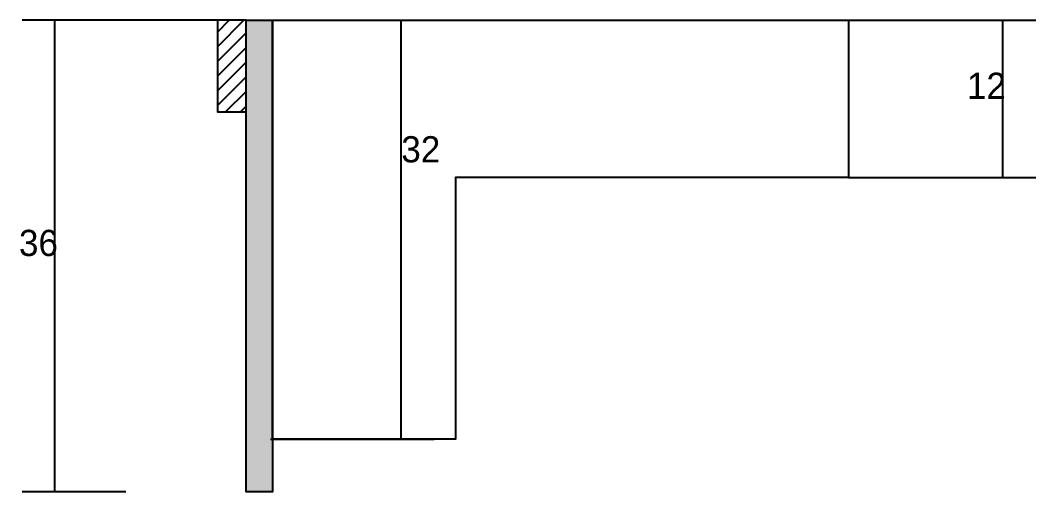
# Model space of a CAD drawing. Header units: metres. Extents: x 51528 to 133537, y 28019 to 29041.
# Drawn here: x 131699.6 to 131854.7, y 28070 to 28142 of the extents above; entities that cross this region are included whole.
import ezdxf

# ---------------------------------------------------------------- set-up
doc = ezdxf.new("R2010")
doc.units = ezdxf.units.M
for name, color, linetype in [('CONCRETO', 251, 'Continuous'), ('COTA', 241, 'Continuous'), ('Hachura', 253, 'Continuous'), ('Madeira', 126, 'Continuous'), ('Painéis', 200, 'Continuous')]:
    doc.layers.add(name, color=color, linetype=linetype)

msp = doc.modelspace()

# ---------------------------------------------------------------- hatches: boundary and pattern name
at = {"layer": 'Hachura'}
h = msp.add_hatch(dxfattribs=at)
h.set_pattern_fill('ANSI31', scale=0.5)
h.paths.add_polyline_path([(131734.1, 28142), (131729.7, 28142), (131729.7, 28142), (131729.7, 28128), (131729.7, 28128), (131734.1, 28128), (131734.1, 28128), (131734.1, 28142)])
h = msp.add_hatch(color=8, dxfattribs=at)
h.dxf.hatch_style = 1
h.paths.add_polyline_path([(131734.1, 28142), (131738.1, 28142), (131738.1, 28142), (131738.1, 28070), (131738.1, 28070), (131734.1, 28070), (131734.1, 28070), (131734.1, 28142)])

# ---------------------------------------------------------------- linework, layer by layer
at = {"layer": 'CONCRETO'}
for points in [[(131738.1, 28122), (131738.1, 28142), (131765.8, 28142)], [(131765.8, 28142), (131826.1, 28142), (131826.1, 28118), (131766.1, 28118), (131766.1, 28078), (131738.1, 28078), (131738.1, 28122), (131738.1, 28122)]]:
    msp.add_lwpolyline(points, dxfattribs=at)
at = {"layer": 'COTA'}
for p, q in [((131729.7, 28142), (131699.9, 28142)), ((131704.9, 28070), (131704.9, 28142)), ((131737.8, 28142), (131762.8, 28142)), ((131757.8, 28078), (131757.8, 28142)), ((131826.1, 28142), (131854.7, 28142)), ((131849.7, 28118), (131849.7, 28142)), ((131826.1, 28118), (131854.7, 28118)), ((131737.8, 28078), (131762.8, 28078)), ((131715.7, 28070), (131699.9, 28070))]:
    msp.add_line(p, q, dxfattribs=at)
at = {"layer": 'Madeira'}
msp.add_lwpolyline([(131734.1, 28142), (131729.7, 28142), (131729.7, 28128), (131734.1, 28128)], close=True, dxfattribs=at)
at = {"layer": 'Painéis'}
msp.add_lwpolyline([(131734.1, 28142), (131738.1, 28142), (131738.1, 28070), (131734.1, 28070)], close=True, dxfattribs=at)

# ---------------------------------------------------------------- texts
at = {"layer": 'COTA'}
for s, p in [('12', (131844.2, 28130)), ('32', (131757.8, 28120.3)), ('36', (131699.4, 28106))]:
    msp.add_text(s, height=4, dxfattribs=at).set_placement(p)

doc.saveas('drawing.dxf')
